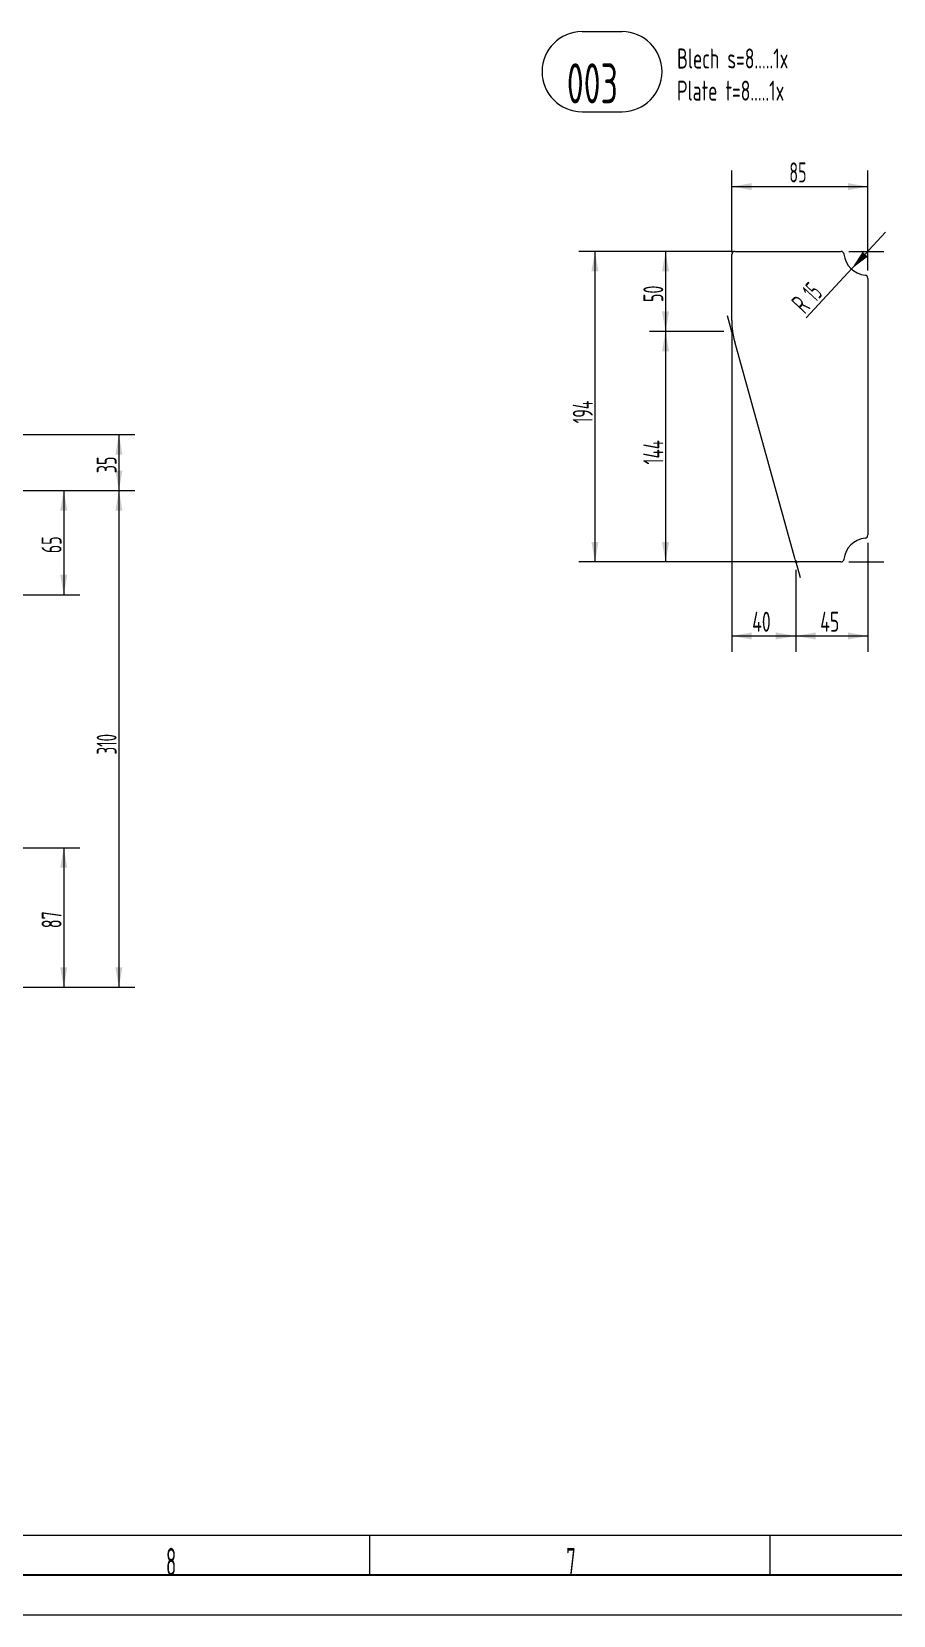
# Model space of a CAD drawing. Header units: millimetres. Extents: x 0 to 594, y 0 to 420.
# Drawn here: x 212.3 to 319.9, y 0 to 197.8 of the extents above; entities that cross this region are included whole.
import ezdxf

# ---------------------------------------------------------------- set-up
doc = ezdxf.new("R2010")
doc.units = ezdxf.units.MM
doc.layers.add('1', color=7, linetype='Continuous', true_color=0xffffff)
doc.layers.add('103', color=7, linetype='Continuous', true_color=0xffffff)
doc.styles.add('iso-1', font='isocp.shx')
doc.dimstyles.get("Standard").update_dxf_attribs({"dimtxt": 0.18, "dimasz": 0.18, "dimexe": 0.18, "dimexo": 0.0625, "dimgap": 0.09, "dimtad": 0, "dimtih": 1, "dimtoh": 1, "dimdec": 4, "dimzin": 0, "dimdsep": 46, "dimtxsty": 'Standard', "dimcen": 0.09, "dimadec": 0, "dimazin": 0, "dimtfac": 1, "dimtdec": 4, "dimtofl": 0, "dimtmove": 0, "dimatfit": 3, "dimfxl": 1, "dimtolj": 1, "dimtzin": 0, "dimarcsym": 0})

# ---------------------------------------------------------------- blocks, each defined once
blk = doc.blocks.new('GROUPED_GEOM10')
at = {"layer": '1', "color": 4, "lineweight": 18}
for p, q in [((281.06, 197.84), (286.06, 197.84)), ((281.06, 187.84), (286.06, 187.84))]:
    blk.add_line(p, q, dxfattribs=at)
for centre, start, end in [((281.06, 192.84), 90, 269.9999), ((286.06, 192.84), 270, 89.9999)]:
    blk.add_arc(centre, 5, start, end, dxfattribs=at)
at = {"layer": '1', "color": 2, "linetype": 'Continuous', "lineweight": 18, "insert": (279.16, 188.88), "char_height": 5, "attachment_point": 7, "line_spacing_factor": 0.963855, "style": 'iso-1'}
blk.add_mtext('\\W0.6850;003', dxfattribs=at)
blk = doc.blocks.new('_U3')
at = {"layer": '1', "color": 3, "lineweight": 13}
for p, q in [((299.76, 159.39), (299.76, 120.35)), ((307.76, 130.59), (307.76, 120.35)), ((299.76, 122.35), (307.76, 122.35))]:
    blk.add_line(p, q, dxfattribs=at)
at = {"layer": '1', "color": 3, "lineweight": 25}
for points in [[(299.76, 122.35), (302.26, 122.79), (302.26, 121.91)], [(307.76, 122.35), (305.26, 121.91), (305.26, 122.79)]]:
    blk.add_solid(points, dxfattribs=at)
at = {"layer": '1', "color": 2, "linetype": 'Continuous', "lineweight": 18, "insert": (302.31, 122.87), "char_height": 2.5, "attachment_point": 7, "line_spacing_factor": 0.963855, "style": 'iso-1'}
blk.add_mtext('\\W0.7183;40', dxfattribs=at)
blk = doc.blocks.new('_U11')
at = {"layer": '1', "color": 3, "lineweight": 13}
for p, q in [((203.54, 140.51), (218.32, 140.51)), ((216.32, 140.51), (216.32, 127.5)), ((203.94, 127.5), (218.32, 127.5))]:
    blk.add_line(p, q, dxfattribs=at)
at = {"layer": '1', "color": 3, "lineweight": 25}
for points in [[(216.32, 140.51), (216.76, 138.01), (215.88, 138.01)], [(216.32, 127.5), (215.88, 130), (216.76, 130)]]:
    blk.add_solid(points, dxfattribs=at)
at = {"layer": '1', "color": 2, "linetype": 'Continuous', "lineweight": 18, "insert": (216.05, 132.68), "char_height": 2.5, "attachment_point": 7, "rotation": 90, "line_spacing_factor": 0.963855, "style": 'iso-1'}
blk.add_mtext('\\W0.6474;65', dxfattribs=at)
blk = doc.blocks.new('_U12')
at = {"layer": '1', "color": 3, "lineweight": 13}
for p, q in [((203.54, 140.51), (225.21, 140.51)), ((223.21, 140.51), (223.21, 78.46)), ((203.54, 78.46), (225.21, 78.46))]:
    blk.add_line(p, q, dxfattribs=at)
at = {"layer": '1', "color": 3, "lineweight": 25}
for points in [[(223.21, 140.51), (223.65, 138.01), (222.77, 138.01)], [(223.21, 78.46), (222.77, 80.96), (223.65, 80.96)]]:
    blk.add_solid(points, dxfattribs=at)
at = {"layer": '1', "color": 2, "linetype": 'Continuous', "lineweight": 18, "insert": (222.93, 107.54), "char_height": 2.5, "attachment_point": 7, "rotation": 90, "line_spacing_factor": 0.963855, "style": 'iso-1'}
blk.add_mtext('\\W0.6044;310', dxfattribs=at)
blk = doc.blocks.new('_U19')
at = {"layer": '1', "color": 3, "lineweight": 13}
for p, q in [((196.94, 95.89), (218.32, 95.89)), ((216.32, 95.89), (216.32, 78.46)), ((203.54, 78.46), (218.32, 78.46))]:
    blk.add_line(p, q, dxfattribs=at)
at = {"layer": '1', "color": 3, "lineweight": 25}
for points in [[(216.32, 95.89), (216.76, 93.39), (215.88, 93.39)], [(216.32, 78.46), (215.88, 80.96), (216.76, 80.96)]]:
    blk.add_solid(points, dxfattribs=at)
at = {"layer": '1', "color": 2, "linetype": 'Continuous', "lineweight": 18, "insert": (216.05, 85.84), "char_height": 2.5, "attachment_point": 7, "rotation": 90, "line_spacing_factor": 0.963855, "style": 'iso-1'}
blk.add_mtext('\\W0.6474;87', dxfattribs=at)
blk = doc.blocks.new('_U23')
at = {"layer": '1', "color": 3, "lineweight": 13}
for p, q in [((171.64, 147.51), (225.21, 147.51)), ((223.21, 147.51), (223.21, 140.51)), ((203.54, 140.51), (225.21, 140.51))]:
    blk.add_line(p, q, dxfattribs=at)
at = {"layer": '1', "color": 3, "lineweight": 25}
for points in [[(223.21, 147.51), (223.65, 145.01), (222.77, 145.01)], [(223.21, 140.51), (222.77, 143.01), (223.65, 143.01)]]:
    blk.add_solid(points, dxfattribs=at)
at = {"layer": '1', "color": 2, "linetype": 'Continuous', "lineweight": 18, "insert": (222.93, 142.68), "char_height": 2.5, "attachment_point": 7, "rotation": 90, "line_spacing_factor": 0.963855, "style": 'iso-1'}
blk.add_mtext('\\W0.6474;35', dxfattribs=at)
blk = doc.blocks.new('_U35')
at = {"layer": '1', "color": 3, "lineweight": 13}
for p, q in [((299.76, 171.39), (299.76, 180.48)), ((316.76, 171.39), (316.76, 180.48)), ((299.76, 178.48), (316.76, 178.48))]:
    blk.add_line(p, q, dxfattribs=at)
at = {"layer": '1', "color": 3, "lineweight": 25}
for points in [[(299.76, 178.48), (302.26, 178.92), (302.26, 178.04)], [(316.76, 178.48), (314.26, 178.04), (314.26, 178.92)]]:
    blk.add_solid(points, dxfattribs=at)
at = {"layer": '1', "color": 2, "linetype": 'Continuous', "lineweight": 18, "insert": (306.95, 179), "char_height": 2.5, "attachment_point": 7, "line_spacing_factor": 0.963855, "style": 'iso-1'}
blk.add_mtext('\\W0.6474;85', dxfattribs=at)
blk = doc.blocks.new('_U39')
at = {"layer": '1', "color": 3, "lineweight": 13}
for p, q in [((298.76, 170.39), (289.49, 170.39)), ((291.49, 170.39), (291.49, 160.39)), ((298.76, 160.39), (289.49, 160.39))]:
    blk.add_line(p, q, dxfattribs=at)
at = {"layer": '1', "color": 3, "lineweight": 25}
for points in [[(291.49, 170.39), (291.93, 167.89), (291.05, 167.89)], [(291.49, 160.39), (291.05, 162.89), (291.93, 162.89)]]:
    blk.add_solid(points, dxfattribs=at)
at = {"layer": '1', "color": 2, "linetype": 'Continuous', "lineweight": 18, "insert": (291.21, 164.06), "char_height": 2.5, "attachment_point": 7, "rotation": 90, "line_spacing_factor": 0.963855, "style": 'iso-1'}
blk.add_mtext('\\W0.6474;50', dxfattribs=at)
blk = doc.blocks.new('_U40')
at = {"layer": '1', "color": 3, "lineweight": 13}
for p, q in [((307.76, 130.59), (307.76, 120.35)), ((316.76, 130.59), (316.76, 120.35)), ((307.76, 122.35), (316.76, 122.35))]:
    blk.add_line(p, q, dxfattribs=at)
at = {"layer": '1', "color": 3, "lineweight": 25}
for points in [[(307.76, 122.35), (310.26, 122.79), (310.26, 121.91)], [(316.76, 122.35), (314.26, 121.91), (314.26, 122.79)]]:
    blk.add_solid(points, dxfattribs=at)
at = {"layer": '1', "color": 2, "linetype": 'Continuous', "lineweight": 18, "insert": (310.81, 122.87), "char_height": 2.5, "attachment_point": 7, "line_spacing_factor": 0.963855, "style": 'iso-1'}
blk.add_mtext('\\W0.7183;45', dxfattribs=at)
blk = doc.blocks.new('_U55')
at = {"layer": '1', "color": 3, "lineweight": 13}
for p, q in [((298.76, 160.39), (289.49, 160.39)), ((291.49, 160.39), (291.49, 131.59)), ((306.76, 131.59), (289.49, 131.59))]:
    blk.add_line(p, q, dxfattribs=at)
at = {"layer": '1', "color": 3, "lineweight": 25}
for points in [[(291.49, 160.39), (291.93, 157.89), (291.05, 157.89)], [(291.49, 131.59), (291.05, 134.09), (291.93, 134.09)]]:
    blk.add_solid(points, dxfattribs=at)
at = {"layer": '1', "color": 2, "linetype": 'Continuous', "lineweight": 18, "insert": (291.21, 143.76), "char_height": 2.5, "attachment_point": 7, "rotation": 90, "line_spacing_factor": 0.963855, "style": 'iso-1'}
blk.add_mtext('\\W0.6789;144', dxfattribs=at)
blk = doc.blocks.new('_U56')
at = {"layer": '1', "color": 3, "lineweight": 13}
for p, q in [((298.76, 170.39), (280.67, 170.39)), ((282.67, 170.39), (282.67, 131.59)), ((306.76, 131.59), (280.67, 131.59))]:
    blk.add_line(p, q, dxfattribs=at)
at = {"layer": '1', "color": 3, "lineweight": 25}
for points in [[(282.67, 170.39), (283.11, 167.89), (282.23, 167.89)], [(282.67, 131.59), (282.23, 134.09), (283.11, 134.09)]]:
    blk.add_solid(points, dxfattribs=at)
at = {"layer": '1', "color": 2, "linetype": 'Continuous', "lineweight": 18, "insert": (282.4, 148.91), "char_height": 2.5, "attachment_point": 7, "rotation": 90, "line_spacing_factor": 0.963855, "style": 'iso-1'}
blk.add_mtext('\\W0.6336;194', dxfattribs=at)
blk = doc.blocks.new('_U70')
at = {"layer": '1', "color": 3, "lineweight": 13}
blk.add_line((318.97, 172.78), (309.04, 162.08), dxfattribs=at)
at = {"layer": '1', "color": 3, "lineweight": 25}
blk.add_solid([(314.72, 168.2), (316.1, 170.33), (316.75, 169.73)], dxfattribs=at)
at = {"layer": '1', "color": 2, "linetype": 'Continuous', "lineweight": 18, "char_height": 2.5, "attachment_point": 7, "rotation": 47.1292, "line_spacing_factor": 0.963855, "style": 'iso-1'}
for s, insert in [('\\W0.5232;15', (310.25, 163.95)), ('\\W0.6380;R', (308.88, 162.47))]:
    blk.add_mtext(s, dxfattribs=dict(at, insert=insert))

msp = doc.modelspace()

# ---------------------------------------------------------------- linework, layer by layer
at = {"layer": '1', "color": 30, "linetype": 'Continuous', "lineweight": 13}
for p, q in [((299.76, 170.39), (299.76, 172.39)), ((316.76, 168.02), (316.76, 172.39)), ((299.76, 170.39), (297.76, 170.39)), ((314.39, 170.39), (318.76, 170.39)), ((299.86, 160.04), (299.23, 162.32)), ((299.76, 160.76), (299.76, 158.39)), ((316.76, 133.97), (316.76, 129.59)), ((307.76, 131.59), (305.76, 131.59)), ((307.76, 131.59), (308.3, 129.67)), ((314.39, 131.59), (318.76, 131.59))]:
    msp.add_line(p, q, dxfattribs=at)
at = {"layer": '1', "color": 1, "linetype": 'Continuous', "lineweight": 13}
for p, q in [((25, 10), (584, 10)), ((254.5, 10), (254.5, 5)), ((304.5, 10), (304.5, 5))]:
    msp.add_line(p, q, dxfattribs=at)
at = {"layer": '1', "color": 4, "linetype": 'Continuous', "lineweight": 25}
msp.add_line((589, 5), (20, 5), dxfattribs=at)
at = {"layer": '1', "color": 4, "linetype": 'Continuous', "lineweight": 18}
msp.add_line((594, 0), (0, 0), dxfattribs=at)
at = {"layer": '1', "color": 4, "linetype": 'Continuous', "lineweight": 25}
for p in [(299.76, 170.39), (316.76, 170.39), (299.76, 160.39), (307.76, 131.59), (316.76, 131.59)]:
    msp.add_point(p, dxfattribs=at)
at = {"layer": '103', "color": 7, "linetype": 'Continuous', "lineweight": 18}
for p, q in [((300.16, 170.39), (313.39, 170.39)), ((299.76, 161.76), (299.76, 169.99)), ((316.76, 167.02), (316.76, 134.97)), ((307.68, 131.89), (300.13, 159.08)), ((313.39, 131.59), (308.07, 131.59))]:
    msp.add_line(p, q, dxfattribs=at)
for centre, radius, start, end in [((300.16, 169.99), 0.4, 90, 180), ((313.39, 169.99), 0.4, 6.7563, 90), ((316.76, 170.39), 3, 186.7563, 263.2437), ((316.36, 167.02), 0.4, 0, 83.2437), ((309.76, 161.76), 10, 180, 195.5241), ((316.76, 131.59), 3, 96.7563, 173.2437), ((316.36, 134.97), 0.4, 276.7563, 0), ((308.07, 131.99), 0.4, 195.5241, 270), ((313.39, 131.99), 0.4, 270, 353.2437)]:
    msp.add_arc(centre, radius, start, end, dxfattribs=at)

# ---------------------------------------------------------------- block references
at = {"layer": '1', "color": 4, "linetype": 'Continuous', "lineweight": 18}
msp.add_blockref('GROUPED_GEOM10', (0, 0), dxfattribs=at)

# ---------------------------------------------------------------- texts
at = {"layer": '1', "color": 3, "linetype": 'Continuous', "lineweight": 18, "insert": (292.93, 189.22), "char_height": 2.5, "attachment_point": 7, "line_spacing_factor": 0.963855, "style": 'iso-1'}
msp.add_mtext('\\W0.7109;Blech s=8.....1x\\PPlate t=8.....1x', dxfattribs=at)
at = {"layer": '1', "color": 1, "linetype": 'Continuous', "lineweight": 13, "char_height": 3.5, "attachment_point": 7, "line_spacing_factor": 0.963855, "style": 'iso-1'}
for s, insert in [('\\W0.5404;8', (229.09, 4.93)), ('\\W0.5404;7', (279.09, 4.93))]:
    msp.add_mtext(s, dxfattribs=dict(at, insert=insert))

# ---------------------------------------------------------------- dimensions: what is measured, and where the dimension line sits
at = {"layer": '1', "color": 2, "linetype": 'Continuous', "lineweight": 18}
for base, p1, p2, text, picture, middle in [((316.76, 178.48), (299.76, 170.39), (316.76, 170.39), '\\C2;85', '_U35', (308.26, 178.48)), ((307.76, 122.35), (299.76, 160.39), (307.76, 131.59), '\\C2;40', '_U3', (303.76, 122.35)), ((316.76, 122.35), (307.76, 131.59), (316.76, 131.59), '\\C2;45', '_U40', (312.26, 122.35))]:
    dim = msp.add_linear_dim(base=base, p1=p1, p2=p2, text=text, dimstyle='Standard', override={"dimtxt": 2.5, "dimasz": 2.5, "dimexe": 2, "dimexo": 1, "dimgap": 1.25, "dimtad": 1, "dimtih": 1, "dimtoh": 0, "dimdec": 1, "dimlfac": 1, "dimzin": 8, "dimdsep": 44, "dimlunit": 2, "dimpost": '', "dimtxsty": 'iso-1', "dimsah": 1, "dimse1": 0, "dimse2": 0, "dimsd1": 0, "dimsd2": 0, "dimclrd": 3, "dimclre": 3, "dimclrt": 2, "dimtol": 0, "dimtm": -0.1, "dimtfac": 1, "dimtdec": 2, "dimtofl": 1, "dimtmove": 0, "dimtzin": 8, "dimlwd": 13, "dimlwe": 13}, dxfattribs=at)
    dim.commit()
    dim.dimension.update_dxf_attribs({"geometry": picture, "text_midpoint": middle, "dimtype": 160})
dim = msp.add_radius_dim(center=(316.76, 170.39), mpoint=(314.72, 168.2), text='R\\C2;15', dimstyle='Standard', override={"dimtxt": 2.5, "dimasz": 2.5, "dimexe": 2, "dimexo": 1, "dimgap": 1.25, "dimtad": 1, "dimtih": 0, "dimtoh": 0, "dimdec": 1, "dimlfac": 1, "dimzin": 8, "dimdsep": 44, "dimlunit": 2, "dimpost": '', "dimtxsty": 'iso-1', "dimsah": 1, "dimse1": 0, "dimse2": 0, "dimsd1": 0, "dimsd2": 0, "dimclrd": 3, "dimclre": 3, "dimclrt": 2, "dimtol": 0, "dimtm": -0.1, "dimtfac": 1, "dimtdec": 2, "dimtmove": 0, "dimatfit": 2, "dimtzin": 8, "dimlwd": 13, "dimlwe": 13}, dxfattribs=at)
dim.commit()
dim.dimension.update_dxf_attribs({"geometry": '_U70', "text_midpoint": (307.58, 165.38), "dimtype": 164})
for base, p1, p2, angle, text, override, picture, middle in [((282.67, 131.59), (299.76, 170.39), (307.76, 131.59), 90, '\\C2;194', {"dimtxt": 2.5, "dimasz": 2.5, "dimexe": 2, "dimexo": 1, "dimgap": 1.25, "dimtad": 1, "dimtih": 0, "dimtoh": 0, "dimdec": 1, "dimlfac": 1, "dimzin": 8, "dimdsep": 44, "dimlunit": 2, "dimpost": '', "dimtxsty": 'iso-1', "dimsah": 1, "dimse1": 0, "dimse2": 0, "dimsd1": 0, "dimsd2": 0, "dimclrd": 3, "dimclre": 3, "dimclrt": 2, "dimtol": 0, "dimtm": -0.1, "dimtfac": 1, "dimtdec": 2, "dimtofl": 1, "dimtmove": 0, "dimtzin": 8, "dimlwd": 13, "dimlwe": 13}, '_U56', (282.67, 150.99)), ((291.49, 160.39), (299.76, 170.39), (299.76, 160.39), 90, '\\C2;50', {"dimtxt": 2.5, "dimasz": 2.5, "dimexe": 2, "dimexo": 1, "dimgap": 1.25, "dimtad": 1, "dimtih": 0, "dimtoh": 0, "dimdec": 1, "dimlfac": 1, "dimzin": 8, "dimdsep": 44, "dimlunit": 2, "dimpost": '', "dimtxsty": 'iso-1', "dimsah": 1, "dimse1": 0, "dimse2": 0, "dimsd1": 0, "dimsd2": 0, "dimclrd": 3, "dimclre": 3, "dimclrt": 2, "dimtol": 0, "dimtm": -0.1, "dimtfac": 1, "dimtdec": 2, "dimtofl": 1, "dimtmove": 0, "dimtzin": 8, "dimlwd": 13, "dimlwe": 13}, '_U39', (291.49, 165.39)), ((291.49, 131.59), (299.76, 160.39), (307.76, 131.59), 90, '\\C2;144', {"dimtxt": 2.5, "dimasz": 2.5, "dimexe": 2, "dimexo": 1, "dimgap": 1.25, "dimtad": 1, "dimtih": 0, "dimtoh": 0, "dimdec": 1, "dimlfac": 1, "dimzin": 8, "dimdsep": 44, "dimlunit": 2, "dimpost": '', "dimtxsty": 'iso-1', "dimsah": 1, "dimse1": 0, "dimse2": 0, "dimsd1": 0, "dimsd2": 0, "dimclrd": 3, "dimclre": 3, "dimclrt": 2, "dimtol": 0, "dimtm": -0.1, "dimtfac": 1, "dimtdec": 2, "dimtofl": 1, "dimtmove": 0, "dimtzin": 8, "dimlwd": 13, "dimlwe": 13}, '_U55', (291.49, 145.99)), ((223.21, 147.51), (199.68, 140.51), (170.64, 147.51), 270, '\\C2;35', {"dimtxt": 2.5, "dimasz": 2.5, "dimexe": 2, "dimexo": 1, "dimgap": 1.25, "dimtad": 1, "dimtih": 0, "dimtoh": 0, "dimdec": 1, "dimlfac": 1, "dimzin": 8, "dimdsep": 44, "dimlunit": 2, "dimpost": '', "dimtxsty": 'iso-1', "dimsah": 1, "dimse1": 0, "dimse2": 0, "dimsd1": 0, "dimsd2": 0, "dimclrd": 3, "dimclre": 3, "dimclrt": 2, "dimtol": 0, "dimtm": -0.1, "dimtfac": 1, "dimtdec": 2, "dimtofl": 1, "dimtmove": 0, "dimtzin": 8, "dimlwd": 13, "dimlwe": 13}, '_U23', (223.21, 144.01)), ((223.21, 140.51), (200.62, 78.46), (202.54, 140.51), 270, '\\C2;310', {"dimtxt": 2.5, "dimasz": 2.5, "dimexe": 2, "dimexo": 1, "dimgap": 1.25, "dimtad": 1, "dimtih": 0, "dimtoh": 0, "dimdec": 0, "dimlfac": 1, "dimzin": 8, "dimdsep": 44, "dimlunit": 2, "dimpost": '', "dimtxsty": 'iso-1', "dimsah": 1, "dimse1": 0, "dimse2": 0, "dimsd1": 0, "dimsd2": 0, "dimclrd": 3, "dimclre": 3, "dimclrt": 2, "dimtol": 0, "dimtm": -0.1, "dimtfac": 1, "dimtdec": 2, "dimtofl": 1, "dimtmove": 0, "dimtzin": 8, "dimlwd": 13, "dimlwe": 13}, '_U12', (223.21, 109.49)), ((216.32, 127.5), (202.54, 140.51), (202.94, 127.5), 90, '\\C2;65', {"dimtxt": 2.5, "dimasz": 2.5, "dimexe": 2, "dimexo": 1, "dimgap": 1.25, "dimtad": 1, "dimtih": 0, "dimtoh": 0, "dimdec": 0, "dimlfac": 1, "dimzin": 8, "dimdsep": 44, "dimlunit": 2, "dimpost": '', "dimtxsty": 'iso-1', "dimsah": 1, "dimse1": 0, "dimse2": 0, "dimsd1": 0, "dimsd2": 0, "dimclrd": 3, "dimclre": 3, "dimclrt": 2, "dimtol": 0, "dimtm": -0.1, "dimtfac": 1, "dimtdec": 2, "dimtofl": 1, "dimtmove": 0, "dimtzin": 8, "dimlwd": 13, "dimlwe": 13}, '_U11', (216.32, 134.01)), ((216.32, 95.89), (197.66, 78.46), (193.44, 95.89), 270, '\\C2;87', {"dimtxt": 2.5, "dimasz": 2.5, "dimexe": 2, "dimexo": 1, "dimgap": 1.25, "dimtad": 1, "dimtih": 0, "dimtoh": 0, "dimdec": 0, "dimlfac": 1, "dimzin": 8, "dimdsep": 44, "dimlunit": 2, "dimpost": '', "dimtxsty": 'iso-1', "dimsah": 1, "dimse1": 0, "dimse2": 0, "dimsd1": 0, "dimsd2": 0, "dimclrd": 3, "dimclre": 3, "dimclrt": 2, "dimtol": 0, "dimtm": -0.1, "dimtfac": 1, "dimtdec": 2, "dimtofl": 1, "dimtmove": 0, "dimtzin": 8, "dimlwd": 13, "dimlwe": 13}, '_U19', (216.32, 87.17))]:
    dim = msp.add_linear_dim(base=base, p1=p1, p2=p2, angle=angle, text=text, dimstyle='Standard', override=override, dxfattribs=at)
    dim.commit()
    dim.dimension.update_dxf_attribs({"geometry": picture, "text_midpoint": middle, "dimtype": 160})

doc.saveas('drawing.dxf')
